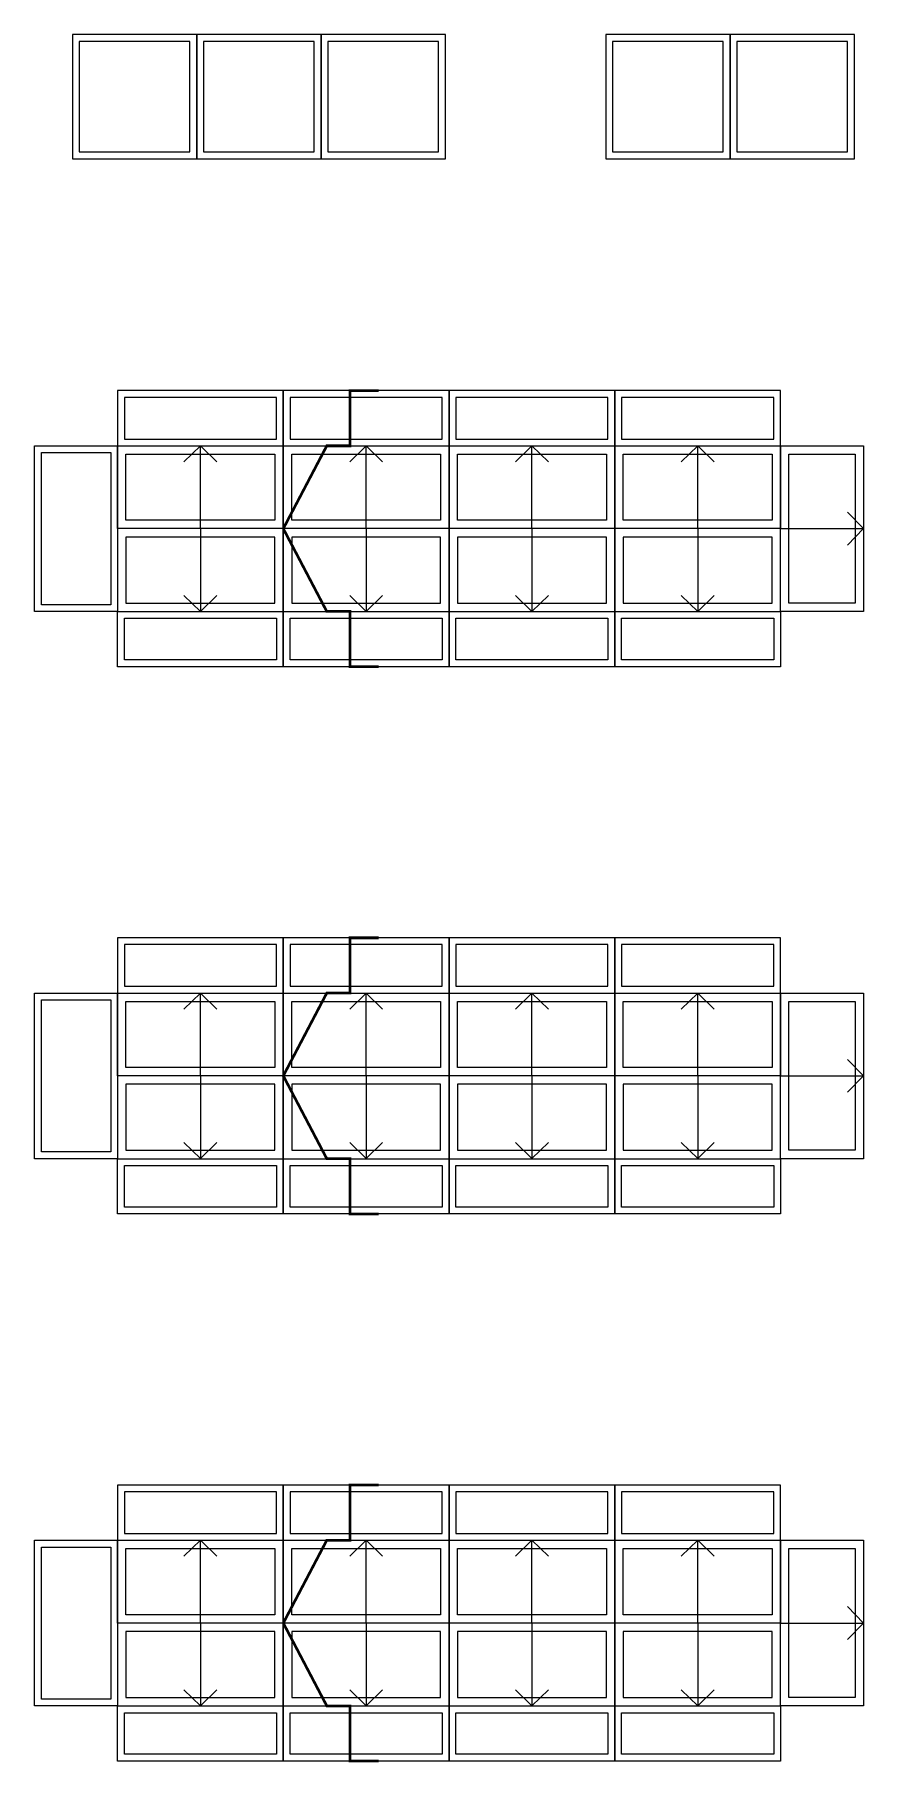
# Model space of a CAD drawing. Header units: millimetres. Extents: x 1478096 to 1808313, y 619971 to 762366.
# Drawn here: x 1789970 to 1796064, y 684135 to 696851 of the extents above; entities that cross this region are included whole.
import ezdxf

# ---------------------------------------------------------------- set-up
doc = ezdxf.new("R2010")
doc.units = ezdxf.units.MM
doc.header["$LTSCALE"] = 10
doc.layers.add('ZZZZBLOQUES', color=7, linetype='Continuous', lineweight=0)

msp = doc.modelspace()

# ---------------------------------------------------------------- linework, layer by layer
for p, q in [((1791189.114, 693824.165, 9632.093), (1791068.049, 693706.074, 9632.093)), ((1791189.114, 693824.165, 9632.093), (1791068.049, 693706.074, 9632.093)), ((1791189.121, 693214.798, 9632.093), (1791189.114, 693824.165, 9632.093)), ((1791189.114, 693824.165, 9632.093), (1791310.179, 693706.074, 9632.093)), ((1791189.121, 693214.798, 9632.093), (1791189.114, 693824.165, 9632.093)), ((1791189.114, 693824.165, 9632.093), (1791310.179, 693706.074, 9632.093)), ((1792407.828, 693824.165, 9632.093), (1792286.763, 693706.074, 9632.093)), ((1792407.828, 693824.165, 9632.093), (1792286.763, 693706.074, 9632.093)), ((1792407.952, 693824.165, 9632.093), (1792286.886, 693706.074, 9632.093)), ((1792407.952, 693824.165, 9632.093), (1792286.886, 693706.074, 9632.093)), ((1792407.821, 693214.798, 9632.093), (1792407.828, 693824.165, 9632.093)), ((1792407.821, 693214.798, 9632.093), (1792407.828, 693824.165, 9632.093)), ((1792407.828, 693824.165, 9632.093), (1792528.894, 693706.074, 9632.093)), ((1792407.828, 693824.165, 9632.093), (1792528.894, 693706.074, 9632.093)), ((1792407.959, 693214.798, 9632.093), (1792407.952, 693824.165, 9632.093)), ((1792407.952, 693824.165, 9632.093), (1792529.017, 693706.074, 9632.093)), ((1792407.959, 693214.798, 9632.093), (1792407.952, 693824.165, 9632.093)), ((1792407.952, 693824.165, 9632.093), (1792529.017, 693706.074, 9632.093)), ((1793626.79, 693824.165, 9632.093), (1793505.724, 693706.074, 9632.093)), ((1793626.79, 693824.165, 9632.093), (1793505.724, 693706.074, 9632.093)), ((1793626.797, 693214.798, 9632.093), (1793626.79, 693824.165, 9632.093)), ((1793626.79, 693824.165, 9632.093), (1793747.855, 693706.074, 9632.093)), ((1793626.797, 693214.798, 9632.093), (1793626.79, 693824.165, 9632.093)), ((1793626.79, 693824.165, 9632.093), (1793747.855, 693706.074, 9632.093)), ((1794845.628, 693824.165, 9632.093), (1794724.562, 693706.074, 9632.093)), ((1794845.628, 693824.165, 9632.093), (1794724.562, 693706.074, 9632.093)), ((1794845.635, 693214.798, 9632.093), (1794845.628, 693824.165, 9632.093)), ((1794845.628, 693824.165, 9632.093), (1794966.693, 693706.074, 9632.093)), ((1794845.635, 693214.798, 9632.093), (1794845.628, 693824.165, 9632.093)), ((1794845.628, 693824.165, 9632.093), (1794966.693, 693706.074, 9632.093)), ((1796064.323, 693214.766, 9632.093), (1795946.231, 693335.831, 9632.093)), ((1796064.323, 693214.766, 9632.093), (1795946.231, 693335.831, 9632.093)), ((1791189.121, 693214.857, 9632.093), (1791189.114, 692605.49, 9632.093)), ((1791189.121, 693214.857, 9632.093), (1791189.114, 692605.49, 9632.093)), ((1792407.821, 693214.857, 9632.093), (1792407.828, 692605.49, 9632.093)), ((1792407.821, 693214.857, 9632.093), (1792407.828, 692605.49, 9632.093)), ((1792407.959, 693214.857, 9632.093), (1792407.952, 692605.49, 9632.093)), ((1792407.959, 693214.857, 9632.093), (1792407.952, 692605.49, 9632.093)), ((1793626.797, 693214.857, 9632.093), (1793626.79, 692605.49, 9632.093)), ((1793626.797, 693214.857, 9632.093), (1793626.79, 692605.49, 9632.093)), ((1794845.635, 693214.857, 9632.093), (1794845.628, 692605.49, 9632.093)), ((1794845.635, 693214.857, 9632.093), (1794845.628, 692605.49, 9632.093)), ((1795454.955, 693214.758, 9632.093), (1796064.323, 693214.766, 9632.093)), ((1795454.955, 693214.758, 9632.093), (1796064.323, 693214.766, 9632.093)), ((1796064.323, 693214.766, 9632.093), (1795946.231, 693093.7, 9632.093)), ((1796064.323, 693214.766, 9632.093), (1795946.231, 693093.7, 9632.093)), ((1791189.114, 692605.49, 9632.093), (1791068.049, 692723.582, 9632.093)), ((1791189.114, 692605.49, 9632.093), (1791068.049, 692723.582, 9632.093)), ((1791189.114, 692605.49, 9632.093), (1791310.179, 692723.582, 9632.093)), ((1791189.114, 692605.49, 9632.093), (1791310.179, 692723.582, 9632.093)), ((1792407.828, 692605.49, 9632.093), (1792286.763, 692723.582, 9632.093)), ((1792407.828, 692605.49, 9632.093), (1792286.763, 692723.582, 9632.093)), ((1792407.952, 692605.49, 9632.093), (1792286.886, 692723.582, 9632.093)), ((1792407.952, 692605.49, 9632.093), (1792286.886, 692723.582, 9632.093)), ((1792407.828, 692605.49, 9632.093), (1792528.894, 692723.582, 9632.093)), ((1792407.828, 692605.49, 9632.093), (1792528.894, 692723.582, 9632.093)), ((1792407.952, 692605.49, 9632.093), (1792529.017, 692723.582, 9632.093)), ((1792407.952, 692605.49, 9632.093), (1792529.017, 692723.582, 9632.093)), ((1793626.79, 692605.49, 9632.093), (1793505.724, 692723.582, 9632.093)), ((1793626.79, 692605.49, 9632.093), (1793505.724, 692723.582, 9632.093)), ((1793626.79, 692605.49, 9632.093), (1793747.855, 692723.582, 9632.093)), ((1793626.79, 692605.49, 9632.093), (1793747.855, 692723.582, 9632.093)), ((1794845.628, 692605.49, 9632.093), (1794724.562, 692723.582, 9632.093)), ((1794845.628, 692605.49, 9632.093), (1794724.562, 692723.582, 9632.093)), ((1794845.628, 692605.49, 9632.093), (1794966.693, 692723.582, 9632.093)), ((1794845.628, 692605.49, 9632.093), (1794966.693, 692723.582, 9632.093)), ((1791189.114, 689797.13, 9632.093), (1791068.049, 689679.038, 9632.093)), ((1791189.114, 689797.13, 9632.093), (1791068.049, 689679.038, 9632.093)), ((1791189.121, 689187.762, 9632.093), (1791189.114, 689797.13, 9632.093)), ((1791189.114, 689797.13, 9632.093), (1791310.179, 689679.038, 9632.093)), ((1791189.121, 689187.762, 9632.093), (1791189.114, 689797.13, 9632.093)), ((1791189.114, 689797.13, 9632.093), (1791310.179, 689679.038, 9632.093)), ((1792407.828, 689797.13, 9632.093), (1792286.763, 689679.038, 9632.093)), ((1792407.828, 689797.13, 9632.093), (1792286.763, 689679.038, 9632.093)), ((1792407.952, 689797.13, 9632.093), (1792286.886, 689679.038, 9632.093)), ((1792407.952, 689797.13, 9632.093), (1792286.886, 689679.038, 9632.093)), ((1792407.821, 689187.762, 9632.093), (1792407.828, 689797.13, 9632.093)), ((1792407.821, 689187.762, 9632.093), (1792407.828, 689797.13, 9632.093)), ((1792407.828, 689797.13, 9632.093), (1792528.894, 689679.038, 9632.093)), ((1792407.828, 689797.13, 9632.093), (1792528.894, 689679.038, 9632.093)), ((1792407.959, 689187.762, 9632.093), (1792407.952, 689797.13, 9632.093)), ((1792407.952, 689797.13, 9632.093), (1792529.017, 689679.038, 9632.093)), ((1792407.959, 689187.762, 9632.093), (1792407.952, 689797.13, 9632.093)), ((1792407.952, 689797.13, 9632.093), (1792529.017, 689679.038, 9632.093)), ((1793626.79, 689797.13, 9632.093), (1793505.724, 689679.038, 9632.093)), ((1793626.79, 689797.13, 9632.093), (1793505.724, 689679.038, 9632.093)), ((1793626.797, 689187.762, 9632.093), (1793626.79, 689797.13, 9632.093)), ((1793626.79, 689797.13, 9632.093), (1793747.855, 689679.038, 9632.093)), ((1793626.797, 689187.762, 9632.093), (1793626.79, 689797.13, 9632.093)), ((1793626.79, 689797.13, 9632.093), (1793747.855, 689679.038, 9632.093)), ((1794845.628, 689797.13, 9632.093), (1794724.562, 689679.038, 9632.093)), ((1794845.628, 689797.13, 9632.093), (1794724.562, 689679.038, 9632.093)), ((1794845.635, 689187.762, 9632.093), (1794845.628, 689797.13, 9632.093)), ((1794845.628, 689797.13, 9632.093), (1794966.693, 689679.038, 9632.093)), ((1794845.635, 689187.762, 9632.093), (1794845.628, 689797.13, 9632.093)), ((1794845.628, 689797.13, 9632.093), (1794966.693, 689679.038, 9632.093)), ((1796064.323, 689187.73, 9632.093), (1795946.231, 689308.795, 9632.093)), ((1796064.323, 689187.73, 9632.093), (1795946.231, 689308.795, 9632.093)), ((1791189.121, 689187.821, 9632.093), (1791189.114, 688578.454, 9632.093)), ((1791189.121, 689187.821, 9632.093), (1791189.114, 688578.454, 9632.093)), ((1792407.821, 689187.821, 9632.093), (1792407.828, 688578.454, 9632.093)), ((1792407.821, 689187.821, 9632.093), (1792407.828, 688578.454, 9632.093)), ((1792407.959, 689187.821, 9632.093), (1792407.952, 688578.454, 9632.093)), ((1792407.959, 689187.821, 9632.093), (1792407.952, 688578.454, 9632.093)), ((1793626.797, 689187.821, 9632.093), (1793626.79, 688578.454, 9632.093)), ((1793626.797, 689187.821, 9632.093), (1793626.79, 688578.454, 9632.093)), ((1794845.635, 689187.821, 9632.093), (1794845.628, 688578.454, 9632.093)), ((1794845.635, 689187.821, 9632.093), (1794845.628, 688578.454, 9632.093)), ((1795454.955, 689187.723, 9632.093), (1796064.323, 689187.73, 9632.093)), ((1795454.955, 689187.723, 9632.093), (1796064.323, 689187.73, 9632.093)), ((1796064.323, 689187.73, 9632.093), (1795946.231, 689066.665, 9632.093)), ((1796064.323, 689187.73, 9632.093), (1795946.231, 689066.665, 9632.093)), ((1791189.114, 688578.454, 9632.093), (1791068.049, 688696.546, 9632.093)), ((1791189.114, 688578.454, 9632.093), (1791068.049, 688696.546, 9632.093)), ((1791189.114, 688578.454, 9632.093), (1791310.179, 688696.546, 9632.093)), ((1791189.114, 688578.454, 9632.093), (1791310.179, 688696.546, 9632.093)), ((1792407.828, 688578.454, 9632.093), (1792286.763, 688696.546, 9632.093)), ((1792407.828, 688578.454, 9632.093), (1792286.763, 688696.546, 9632.093)), ((1792407.952, 688578.454, 9632.093), (1792286.886, 688696.546, 9632.093)), ((1792407.952, 688578.454, 9632.093), (1792286.886, 688696.546, 9632.093)), ((1792407.828, 688578.454, 9632.093), (1792528.894, 688696.546, 9632.093)), ((1792407.828, 688578.454, 9632.093), (1792528.894, 688696.546, 9632.093)), ((1792407.952, 688578.454, 9632.093), (1792529.017, 688696.546, 9632.093)), ((1792407.952, 688578.454, 9632.093), (1792529.017, 688696.546, 9632.093)), ((1793626.79, 688578.454, 9632.093), (1793505.724, 688696.546, 9632.093)), ((1793626.79, 688578.454, 9632.093), (1793505.724, 688696.546, 9632.093)), ((1793626.79, 688578.454, 9632.093), (1793747.855, 688696.546, 9632.093)), ((1793626.79, 688578.454, 9632.093), (1793747.855, 688696.546, 9632.093)), ((1794845.628, 688578.454, 9632.093), (1794724.562, 688696.546, 9632.093)), ((1794845.628, 688578.454, 9632.093), (1794724.562, 688696.546, 9632.093)), ((1794845.628, 688578.454, 9632.093), (1794966.693, 688696.546, 9632.093)), ((1794845.628, 688578.454, 9632.093), (1794966.693, 688696.546, 9632.093)), ((1791189.114, 685770.094, 9632.093), (1791068.049, 685652.002, 9632.093)), ((1791189.114, 685770.094, 9632.093), (1791068.049, 685652.002, 9632.093)), ((1791189.121, 685160.726, 9632.093), (1791189.114, 685770.094, 9632.093)), ((1791189.114, 685770.094, 9632.093), (1791310.179, 685652.002, 9632.093)), ((1791189.121, 685160.726, 9632.093), (1791189.114, 685770.094, 9632.093)), ((1791189.114, 685770.094, 9632.093), (1791310.179, 685652.002, 9632.093)), ((1792407.828, 685770.094, 9632.093), (1792286.763, 685652.002, 9632.093)), ((1792407.828, 685770.094, 9632.093), (1792286.763, 685652.002, 9632.093)), ((1792407.952, 685770.094, 9632.093), (1792286.886, 685652.002, 9632.093)), ((1792407.952, 685770.094, 9632.093), (1792286.886, 685652.002, 9632.093)), ((1792407.821, 685160.726, 9632.093), (1792407.828, 685770.094, 9632.093)), ((1792407.821, 685160.726, 9632.093), (1792407.828, 685770.094, 9632.093)), ((1792407.828, 685770.094, 9632.093), (1792528.894, 685652.002, 9632.093)), ((1792407.828, 685770.094, 9632.093), (1792528.894, 685652.002, 9632.093)), ((1792407.959, 685160.726, 9632.093), (1792407.952, 685770.094, 9632.093)), ((1792407.952, 685770.094, 9632.093), (1792529.017, 685652.002, 9632.093)), ((1792407.959, 685160.726, 9632.093), (1792407.952, 685770.094, 9632.093)), ((1792407.952, 685770.094, 9632.093), (1792529.017, 685652.002, 9632.093)), ((1793626.79, 685770.094, 9632.093), (1793505.724, 685652.002, 9632.093)), ((1793626.79, 685770.094, 9632.093), (1793505.724, 685652.002, 9632.093)), ((1793626.797, 685160.726, 9632.093), (1793626.79, 685770.094, 9632.093)), ((1793626.79, 685770.094, 9632.093), (1793747.855, 685652.002, 9632.093)), ((1793626.797, 685160.726, 9632.093), (1793626.79, 685770.094, 9632.093)), ((1793626.79, 685770.094, 9632.093), (1793747.855, 685652.002, 9632.093)), ((1794845.628, 685770.094, 9632.093), (1794724.562, 685652.002, 9632.093)), ((1794845.628, 685770.094, 9632.093), (1794724.562, 685652.002, 9632.093)), ((1794845.635, 685160.726, 9632.093), (1794845.628, 685770.094, 9632.093)), ((1794845.628, 685770.094, 9632.093), (1794966.693, 685652.002, 9632.093)), ((1794845.635, 685160.726, 9632.093), (1794845.628, 685770.094, 9632.093)), ((1794845.628, 685770.094, 9632.093), (1794966.693, 685652.002, 9632.093)), ((1796064.323, 685160.694, 9632.093), (1795946.231, 685281.76, 9632.093)), ((1796064.323, 685160.694, 9632.093), (1795946.231, 685281.76, 9632.093)), ((1791189.121, 685160.785, 9632.093), (1791189.114, 684551.418, 9632.093)), ((1791189.121, 685160.785, 9632.093), (1791189.114, 684551.418, 9632.093)), ((1792407.821, 685160.785, 9632.093), (1792407.828, 684551.418, 9632.093)), ((1792407.821, 685160.785, 9632.093), (1792407.828, 684551.418, 9632.093)), ((1792407.959, 685160.785, 9632.093), (1792407.952, 684551.418, 9632.093)), ((1792407.959, 685160.785, 9632.093), (1792407.952, 684551.418, 9632.093)), ((1793626.797, 685160.785, 9632.093), (1793626.79, 684551.418, 9632.093)), ((1793626.797, 685160.785, 9632.093), (1793626.79, 684551.418, 9632.093)), ((1794845.635, 685160.785, 9632.093), (1794845.628, 684551.418, 9632.093)), ((1794845.635, 685160.785, 9632.093), (1794845.628, 684551.418, 9632.093)), ((1795454.955, 685160.687, 9632.093), (1796064.323, 685160.694, 9632.093)), ((1795454.955, 685160.687, 9632.093), (1796064.323, 685160.694, 9632.093)), ((1796064.323, 685160.694, 9632.093), (1795946.231, 685039.629, 9632.093)), ((1796064.323, 685160.694, 9632.093), (1795946.231, 685039.629, 9632.093)), ((1791189.114, 684551.418, 9632.093), (1791068.049, 684669.51, 9632.093)), ((1791189.114, 684551.418, 9632.093), (1791068.049, 684669.51, 9632.093)), ((1791189.114, 684551.418, 9632.093), (1791310.179, 684669.51, 9632.093)), ((1791189.114, 684551.418, 9632.093), (1791310.179, 684669.51, 9632.093)), ((1792407.828, 684551.418, 9632.093), (1792286.763, 684669.51, 9632.093)), ((1792407.828, 684551.418, 9632.093), (1792286.763, 684669.51, 9632.093)), ((1792407.952, 684551.418, 9632.093), (1792286.886, 684669.51, 9632.093)), ((1792407.952, 684551.418, 9632.093), (1792286.886, 684669.51, 9632.093)), ((1792407.828, 684551.418, 9632.093), (1792528.894, 684669.51, 9632.093)), ((1792407.828, 684551.418, 9632.093), (1792528.894, 684669.51, 9632.093)), ((1792407.952, 684551.418, 9632.093), (1792529.017, 684669.51, 9632.093)), ((1792407.952, 684551.418, 9632.093), (1792529.017, 684669.51, 9632.093)), ((1793626.79, 684551.418, 9632.093), (1793505.724, 684669.51, 9632.093)), ((1793626.79, 684551.418, 9632.093), (1793505.724, 684669.51, 9632.093)), ((1793626.79, 684551.418, 9632.093), (1793747.855, 684669.51, 9632.093)), ((1793626.79, 684551.418, 9632.093), (1793747.855, 684669.51, 9632.093)), ((1794845.628, 684551.418, 9632.093), (1794724.562, 684669.51, 9632.093)), ((1794845.628, 684551.418, 9632.093), (1794724.562, 684669.51, 9632.093)), ((1794845.628, 684551.418, 9632.093), (1794966.693, 684669.51, 9632.093)), ((1794845.628, 684551.418, 9632.093), (1794966.693, 684669.51, 9632.093))]:
    msp.add_line(p, q)
at = {"const_width": 20, "elevation": 9632.093}
for points in [[(1791798.54, 693214.857), (1792118.256, 693824.324), (1792288.956, 693824.324), (1792288.956, 694230.555), (1792499.822, 694230.555)], [(1791798.54, 693214.857), (1792118.256, 693824.324), (1792288.956, 693824.324), (1792288.956, 694230.555), (1792499.822, 694230.555)], [(1791798.54, 693214.857), (1792118.256, 692605.39), (1792288.956, 692605.39), (1792288.956, 692199.159), (1792499.822, 692199.159)], [(1791798.54, 693214.857), (1792118.256, 692605.39), (1792288.956, 692605.39), (1792288.956, 692199.159), (1792499.822, 692199.159)], [(1791798.54, 689187.821), (1792118.256, 689797.288), (1792288.956, 689797.288), (1792288.956, 690203.52), (1792499.822, 690203.52)], [(1791798.54, 689187.821), (1792118.256, 689797.288), (1792288.956, 689797.288), (1792288.956, 690203.52), (1792499.822, 690203.52)], [(1791798.54, 689187.821), (1792118.256, 688578.354), (1792288.956, 688578.354), (1792288.956, 688172.123), (1792499.822, 688172.123)], [(1791798.54, 689187.821), (1792118.256, 688578.354), (1792288.956, 688578.354), (1792288.956, 688172.123), (1792499.822, 688172.123)], [(1791798.54, 685160.785), (1792118.256, 685770.253), (1792288.956, 685770.253), (1792288.956, 686176.484), (1792499.822, 686176.484)], [(1791798.54, 685160.785), (1792118.256, 685770.253), (1792288.956, 685770.253), (1792288.956, 686176.484), (1792499.822, 686176.484)], [(1791798.54, 685160.785), (1792118.256, 684551.318), (1792288.956, 684551.318), (1792288.956, 684145.087), (1792499.822, 684145.087)], [(1791798.54, 685160.785), (1792118.256, 684551.318), (1792288.956, 684551.318), (1792288.956, 684145.087), (1792499.822, 684145.087)]]:
    msp.add_lwpolyline(points, dxfattribs=at)
at = {"layer": 'ZZZZBLOQUES', "color": 32, "true_color": 0xbd5e00}
for points, elevation in [([(1791162.284, 695936.85), (1791162.284, 696850.978), (1790248.156, 696850.978), (1790248.156, 695936.85)], 2452.575), ([(1792076.413, 695936.85), (1792076.413, 696850.978), (1791162.284, 696850.978), (1791162.284, 695936.85)], 2452.575), ([(1792990.541, 695936.879), (1792990.541, 696851.008), (1792076.413, 696851.008), (1792076.413, 695936.879)], 2452.575), ([(1795083.901, 695936.85), (1795083.901, 696850.978), (1794169.772, 696850.978), (1794169.772, 695936.85)], 2452.575), ([(1795998.029, 695936.879), (1795998.029, 696851.008), (1795083.901, 696851.008), (1795083.901, 695936.879)], 2452.575), ([(1791112.284, 695986.85), (1791112.284, 696800.978), (1790298.156, 696800.978), (1790298.156, 695986.85)], 2452.575), ([(1792026.413, 695986.85), (1792026.413, 696800.978), (1791212.284, 696800.978), (1791212.284, 695986.85)], 2452.575), ([(1792940.541, 695986.879), (1792940.541, 696801.008), (1792126.413, 696801.008), (1792126.413, 695986.879)], 2452.575), ([(1795033.901, 695986.85), (1795033.901, 696800.978), (1794219.772, 696800.978), (1794219.772, 695986.85)], 2452.575), ([(1795948.029, 695986.879), (1795948.029, 696801.008), (1795133.901, 696801.008), (1795133.901, 695986.879)], 2452.575), ([(1790579.633, 694230.496), (1790579.633, 693824.261), (1791798.471, 693824.261), (1791798.471, 694230.496)], 2339.292), ([(1790579.633, 694230.496), (1790579.633, 693824.261), (1791798.471, 693824.261), (1791798.471, 694230.496)], 2339.292), ([(1790629.633, 694180.496), (1790629.633, 693874.261), (1791748.471, 693874.261), (1791748.471, 694180.496)], 2339.292), ([(1790629.633, 694180.496), (1790629.633, 693874.261), (1791748.471, 693874.261), (1791748.471, 694180.496)], 2339.292), ([(1791798.471, 694230.496), (1791798.471, 693824.261), (1793017.309, 693824.261), (1793017.309, 694230.496)], 2339.292), ([(1791798.471, 694230.496), (1791798.471, 693824.261), (1793017.309, 693824.261), (1793017.309, 694230.496)], 2339.292), ([(1791848.471, 694180.496), (1791848.471, 693874.261), (1792967.309, 693874.261), (1792967.309, 694180.496)], 2339.292), ([(1791848.471, 694180.496), (1791848.471, 693874.261), (1792967.309, 693874.261), (1792967.309, 694180.496)], 2339.292), ([(1793017.309, 694230.496), (1793017.309, 693824.261), (1794236.147, 693824.261), (1794236.147, 694230.496)], 2339.292), ([(1793017.309, 694230.496), (1793017.309, 693824.261), (1794236.147, 693824.261), (1794236.147, 694230.496)], 2339.292), ([(1793067.309, 694180.496), (1793067.309, 693874.261), (1794186.147, 693874.261), (1794186.147, 694180.496)], 2339.292), ([(1793067.309, 694180.496), (1793067.309, 693874.261), (1794186.147, 693874.261), (1794186.147, 694180.496)], 2339.292), ([(1794236.147, 694230.496), (1794236.147, 693824.261), (1795454.985, 693824.261), (1795454.985, 694230.496)], 2339.292), ([(1794236.147, 694230.496), (1794236.147, 693824.261), (1795454.985, 693824.261), (1795454.985, 694230.496)], 2339.292), ([(1794286.147, 694180.496), (1794286.147, 693874.261), (1795404.985, 693874.261), (1795404.985, 694180.496)], 2339.292), ([(1794286.147, 694180.496), (1794286.147, 693874.261), (1795404.985, 693874.261), (1795404.985, 694180.496)], 2339.292), ([(1789969.594, 692605.438), (1789969.594, 693824.247), (1790579.633, 693824.247), (1790579.633, 692605.438)], 2339.292), ([(1789969.594, 692605.438), (1789969.594, 693824.247), (1790579.633, 693824.247), (1790579.633, 692605.438)], 2339.292), ([(1791798.471, 693824.261), (1791798.471, 693214.828), (1790579.633, 693214.828), (1790579.633, 693824.261)], 2339.292), ([(1791798.471, 693824.261), (1791798.471, 693214.828), (1790579.633, 693214.828), (1790579.633, 693824.261)], 2339.292), ([(1793017.309, 693824.261), (1793017.309, 693214.828), (1791798.471, 693214.828), (1791798.471, 693824.261)], 2339.292), ([(1793017.309, 693824.261), (1793017.309, 693214.828), (1791798.471, 693214.828), (1791798.471, 693824.261)], 2339.292), ([(1794236.147, 693824.261), (1794236.147, 693214.828), (1793017.309, 693214.828), (1793017.309, 693824.261)], 2339.292), ([(1794236.147, 693824.261), (1794236.147, 693214.828), (1793017.309, 693214.828), (1793017.309, 693824.261)], 2339.292), ([(1795454.985, 693824.261), (1795454.985, 693214.828), (1794236.147, 693214.828), (1794236.147, 693824.261)], 2339.292), ([(1795454.985, 693824.261), (1795454.985, 693214.828), (1794236.147, 693214.828), (1794236.147, 693824.261)], 2339.292), ([(1796064.419, 692605.409), (1795454.985, 692605.409), (1795454.985, 693824.247), (1796064.419, 693824.247)], 2339.292), ([(1796064.419, 692605.409), (1795454.985, 692605.409), (1795454.985, 693824.247), (1796064.419, 693824.247)], 2339.292), ([(1790019.594, 692655.438), (1790019.594, 693774.247), (1790529.633, 693774.247), (1790529.633, 692655.438)], 2339.292), ([(1790019.594, 692655.438), (1790019.594, 693774.247), (1790529.633, 693774.247), (1790529.633, 692655.438)], 2339.292), ([(1791736.886, 693762.676), (1791736.886, 693276.413), (1790641.219, 693276.413), (1790641.219, 693762.676)], 2339.292), ([(1791736.886, 693762.676), (1791736.886, 693276.413), (1790641.219, 693276.413), (1790641.219, 693762.676)], 2339.292), ([(1792955.724, 693762.676), (1792955.724, 693276.413), (1791860.057, 693276.413), (1791860.057, 693762.676)], 2339.292), ([(1792955.724, 693762.676), (1792955.724, 693276.413), (1791860.057, 693276.413), (1791860.057, 693762.676)], 2339.292), ([(1794174.561, 693762.676), (1794174.561, 693276.413), (1793078.895, 693276.413), (1793078.895, 693762.676)], 2339.292), ([(1794174.561, 693762.676), (1794174.561, 693276.413), (1793078.895, 693276.413), (1793078.895, 693762.676)], 2339.292), ([(1795393.399, 693762.676), (1795393.399, 693276.413), (1794297.733, 693276.413), (1794297.733, 693762.676)], 2339.292), ([(1795393.399, 693762.676), (1795393.399, 693276.413), (1794297.733, 693276.413), (1794297.733, 693762.676)], 2339.292), ([(1796002.833, 692666.994), (1795516.57, 692666.994), (1795516.57, 693762.661), (1796002.833, 693762.661)], 2339.292), ([(1796002.833, 692666.994), (1795516.57, 692666.994), (1795516.57, 693762.661), (1796002.833, 693762.661)], 2339.292), ([(1791798.471, 692605.394), (1791798.471, 693214.828), (1790579.633, 693214.828), (1790579.633, 692605.394)], 2339.292), ([(1791798.471, 692605.394), (1791798.471, 693214.828), (1790579.633, 693214.828), (1790579.633, 692605.394)], 2339.292), ([(1791736.886, 692666.979), (1791736.886, 693153.242), (1790641.219, 693153.242), (1790641.219, 692666.979)], 2339.292), ([(1791736.886, 692666.979), (1791736.886, 693153.242), (1790641.219, 693153.242), (1790641.219, 692666.979)], 2339.292), ([(1793017.309, 692605.394), (1793017.309, 693214.828), (1791798.471, 693214.828), (1791798.471, 692605.394)], 2339.292), ([(1793017.309, 692605.394), (1793017.309, 693214.828), (1791798.471, 693214.828), (1791798.471, 692605.394)], 2339.292), ([(1792955.724, 692666.979), (1792955.724, 693153.242), (1791860.057, 693153.242), (1791860.057, 692666.979)], 2339.292), ([(1792955.724, 692666.979), (1792955.724, 693153.242), (1791860.057, 693153.242), (1791860.057, 692666.979)], 2339.292), ([(1794236.147, 692605.394), (1794236.147, 693214.828), (1793017.309, 693214.828), (1793017.309, 692605.394)], 2339.292), ([(1794236.147, 692605.394), (1794236.147, 693214.828), (1793017.309, 693214.828), (1793017.309, 692605.394)], 2339.292), ([(1794174.561, 692666.979), (1794174.561, 693153.242), (1793078.895, 693153.242), (1793078.895, 692666.979)], 2339.292), ([(1794174.561, 692666.979), (1794174.561, 693153.242), (1793078.895, 693153.242), (1793078.895, 692666.979)], 2339.292), ([(1795454.985, 692605.394), (1795454.985, 693214.828), (1794236.147, 693214.828), (1794236.147, 692605.394)], 2339.292), ([(1795454.985, 692605.394), (1795454.985, 693214.828), (1794236.147, 693214.828), (1794236.147, 692605.394)], 2339.292), ([(1795393.399, 692666.979), (1795393.399, 693153.242), (1794297.733, 693153.242), (1794297.733, 692666.979)], 2339.292), ([(1795393.399, 692666.979), (1795393.399, 693153.242), (1794297.733, 693153.242), (1794297.733, 692666.979)], 2339.292), ([(1790579.633, 692199.159), (1790579.633, 692605.394), (1791798.471, 692605.394), (1791798.471, 692199.159)], 2339.292), ([(1790579.633, 692199.159), (1790579.633, 692605.394), (1791798.471, 692605.394), (1791798.471, 692199.159)], 2339.292), ([(1790629.633, 692249.159), (1790629.633, 692555.394), (1791748.471, 692555.394), (1791748.471, 692249.159)], 2339.292), ([(1790629.633, 692249.159), (1790629.633, 692555.394), (1791748.471, 692555.394), (1791748.471, 692249.159)], 2339.292), ([(1791798.471, 692199.159), (1791798.471, 692605.394), (1793017.309, 692605.394), (1793017.309, 692199.159)], 2339.292), ([(1791798.471, 692199.159), (1791798.471, 692605.394), (1793017.309, 692605.394), (1793017.309, 692199.159)], 2339.292), ([(1791848.471, 692249.159), (1791848.471, 692555.394), (1792967.309, 692555.394), (1792967.309, 692249.159)], 2339.292), ([(1791848.471, 692249.159), (1791848.471, 692555.394), (1792967.309, 692555.394), (1792967.309, 692249.159)], 2339.292), ([(1793017.309, 692199.159), (1793017.309, 692605.394), (1794236.147, 692605.394), (1794236.147, 692199.159)], 2339.292), ([(1793017.309, 692199.159), (1793017.309, 692605.394), (1794236.147, 692605.394), (1794236.147, 692199.159)], 2339.292), ([(1793067.309, 692249.159), (1793067.309, 692555.394), (1794186.147, 692555.394), (1794186.147, 692249.159)], 2339.292), ([(1793067.309, 692249.159), (1793067.309, 692555.394), (1794186.147, 692555.394), (1794186.147, 692249.159)], 2339.292), ([(1794236.147, 692199.159), (1794236.147, 692605.394), (1795454.985, 692605.394), (1795454.985, 692199.159)], 2339.292), ([(1794236.147, 692199.159), (1794236.147, 692605.394), (1795454.985, 692605.394), (1795454.985, 692199.159)], 2339.292), ([(1794286.147, 692249.159), (1794286.147, 692555.394), (1795404.985, 692555.394), (1795404.985, 692249.159)], 2339.292), ([(1794286.147, 692249.159), (1794286.147, 692555.394), (1795404.985, 692555.394), (1795404.985, 692249.159)], 2339.292), ([(1790579.633, 690203.461), (1790579.633, 689797.226), (1791798.471, 689797.226), (1791798.471, 690203.461)], 2339.292), ([(1790579.633, 690203.461), (1790579.633, 689797.226), (1791798.471, 689797.226), (1791798.471, 690203.461)], 2339.292), ([(1790629.633, 690153.461), (1790629.633, 689847.226), (1791748.471, 689847.226), (1791748.471, 690153.461)], 2339.292), ([(1790629.633, 690153.461), (1790629.633, 689847.226), (1791748.471, 689847.226), (1791748.471, 690153.461)], 2339.292), ([(1791798.471, 690203.461), (1791798.471, 689797.226), (1793017.309, 689797.226), (1793017.309, 690203.461)], 2339.292), ([(1791798.471, 690203.461), (1791798.471, 689797.226), (1793017.309, 689797.226), (1793017.309, 690203.461)], 2339.292), ([(1791848.471, 690153.461), (1791848.471, 689847.226), (1792967.309, 689847.226), (1792967.309, 690153.461)], 2339.292), ([(1791848.471, 690153.461), (1791848.471, 689847.226), (1792967.309, 689847.226), (1792967.309, 690153.461)], 2339.292), ([(1793017.309, 690203.461), (1793017.309, 689797.226), (1794236.147, 689797.226), (1794236.147, 690203.461)], 2339.292), ([(1793017.309, 690203.461), (1793017.309, 689797.226), (1794236.147, 689797.226), (1794236.147, 690203.461)], 2339.292), ([(1793067.309, 690153.461), (1793067.309, 689847.226), (1794186.147, 689847.226), (1794186.147, 690153.461)], 2339.292), ([(1793067.309, 690153.461), (1793067.309, 689847.226), (1794186.147, 689847.226), (1794186.147, 690153.461)], 2339.292), ([(1794236.147, 690203.461), (1794236.147, 689797.226), (1795454.985, 689797.226), (1795454.985, 690203.461)], 2339.292), ([(1794236.147, 690203.461), (1794236.147, 689797.226), (1795454.985, 689797.226), (1795454.985, 690203.461)], 2339.292), ([(1794286.147, 690153.461), (1794286.147, 689847.226), (1795404.985, 689847.226), (1795404.985, 690153.461)], 2339.292), ([(1794286.147, 690153.461), (1794286.147, 689847.226), (1795404.985, 689847.226), (1795404.985, 690153.461)], 2339.292), ([(1789969.594, 688578.402), (1789969.594, 689797.212), (1790579.633, 689797.212), (1790579.633, 688578.402)], 2339.292), ([(1789969.594, 688578.402), (1789969.594, 689797.212), (1790579.633, 689797.212), (1790579.633, 688578.402)], 2339.292), ([(1790019.594, 688628.402), (1790019.594, 689747.212), (1790529.633, 689747.212), (1790529.633, 688628.402)], 2339.292), ([(1790019.594, 688628.402), (1790019.594, 689747.212), (1790529.633, 689747.212), (1790529.633, 688628.402)], 2339.292), ([(1791798.471, 689797.226), (1791798.471, 689187.792), (1790579.633, 689187.792), (1790579.633, 689797.226)], 2339.292), ([(1791798.471, 689797.226), (1791798.471, 689187.792), (1790579.633, 689187.792), (1790579.633, 689797.226)], 2339.292), ([(1791736.886, 689735.64), (1791736.886, 689249.377), (1790641.219, 689249.377), (1790641.219, 689735.64)], 2339.292), ([(1791736.886, 689735.64), (1791736.886, 689249.377), (1790641.219, 689249.377), (1790641.219, 689735.64)], 2339.292), ([(1793017.309, 689797.226), (1793017.309, 689187.792), (1791798.471, 689187.792), (1791798.471, 689797.226)], 2339.292), ([(1793017.309, 689797.226), (1793017.309, 689187.792), (1791798.471, 689187.792), (1791798.471, 689797.226)], 2339.292), ([(1792955.724, 689735.64), (1792955.724, 689249.377), (1791860.057, 689249.377), (1791860.057, 689735.64)], 2339.292), ([(1792955.724, 689735.64), (1792955.724, 689249.377), (1791860.057, 689249.377), (1791860.057, 689735.64)], 2339.292), ([(1794236.147, 689797.226), (1794236.147, 689187.792), (1793017.309, 689187.792), (1793017.309, 689797.226)], 2339.292), ([(1794236.147, 689797.226), (1794236.147, 689187.792), (1793017.309, 689187.792), (1793017.309, 689797.226)], 2339.292), ([(1794174.561, 689735.64), (1794174.561, 689249.377), (1793078.895, 689249.377), (1793078.895, 689735.64)], 2339.292), ([(1794174.561, 689735.64), (1794174.561, 689249.377), (1793078.895, 689249.377), (1793078.895, 689735.64)], 2339.292), ([(1795454.985, 689797.226), (1795454.985, 689187.792), (1794236.147, 689187.792), (1794236.147, 689797.226)], 2339.292), ([(1795454.985, 689797.226), (1795454.985, 689187.792), (1794236.147, 689187.792), (1794236.147, 689797.226)], 2339.292), ([(1795393.399, 689735.64), (1795393.399, 689249.377), (1794297.733, 689249.377), (1794297.733, 689735.64)], 2339.292), ([(1795393.399, 689735.64), (1795393.399, 689249.377), (1794297.733, 689249.377), (1794297.733, 689735.64)], 2339.292), ([(1796064.419, 688578.373), (1795454.985, 688578.373), (1795454.985, 689797.211), (1796064.419, 689797.211)], 2339.292), ([(1796064.419, 688578.373), (1795454.985, 688578.373), (1795454.985, 689797.211), (1796064.419, 689797.211)], 2339.292), ([(1796002.833, 688639.958), (1795516.57, 688639.958), (1795516.57, 689735.625), (1796002.833, 689735.625)], 2339.292), ([(1796002.833, 688639.958), (1795516.57, 688639.958), (1795516.57, 689735.625), (1796002.833, 689735.625)], 2339.292), ([(1791798.471, 688578.358), (1791798.471, 689187.792), (1790579.633, 689187.792), (1790579.633, 688578.358)], 2339.292), ([(1791798.471, 688578.358), (1791798.471, 689187.792), (1790579.633, 689187.792), (1790579.633, 688578.358)], 2339.292), ([(1791736.886, 688639.944), (1791736.886, 689126.206), (1790641.219, 689126.206), (1790641.219, 688639.944)], 2339.292), ([(1791736.886, 688639.944), (1791736.886, 689126.206), (1790641.219, 689126.206), (1790641.219, 688639.944)], 2339.292), ([(1793017.309, 688578.358), (1793017.309, 689187.792), (1791798.471, 689187.792), (1791798.471, 688578.358)], 2339.292), ([(1793017.309, 688578.358), (1793017.309, 689187.792), (1791798.471, 689187.792), (1791798.471, 688578.358)], 2339.292), ([(1792955.724, 688639.944), (1792955.724, 689126.206), (1791860.057, 689126.206), (1791860.057, 688639.944)], 2339.292), ([(1792955.724, 688639.944), (1792955.724, 689126.206), (1791860.057, 689126.206), (1791860.057, 688639.944)], 2339.292), ([(1794236.147, 688578.358), (1794236.147, 689187.792), (1793017.309, 689187.792), (1793017.309, 688578.358)], 2339.292), ([(1794236.147, 688578.358), (1794236.147, 689187.792), (1793017.309, 689187.792), (1793017.309, 688578.358)], 2339.292), ([(1794174.561, 688639.944), (1794174.561, 689126.206), (1793078.895, 689126.206), (1793078.895, 688639.944)], 2339.292), ([(1794174.561, 688639.944), (1794174.561, 689126.206), (1793078.895, 689126.206), (1793078.895, 688639.944)], 2339.292), ([(1795454.985, 688578.358), (1795454.985, 689187.792), (1794236.147, 689187.792), (1794236.147, 688578.358)], 2339.292), ([(1795454.985, 688578.358), (1795454.985, 689187.792), (1794236.147, 689187.792), (1794236.147, 688578.358)], 2339.292), ([(1795393.399, 688639.944), (1795393.399, 689126.206), (1794297.733, 689126.206), (1794297.733, 688639.944)], 2339.292), ([(1795393.399, 688639.944), (1795393.399, 689126.206), (1794297.733, 689126.206), (1794297.733, 688639.944)], 2339.292), ([(1790579.633, 688172.123), (1790579.633, 688578.358), (1791798.471, 688578.358), (1791798.471, 688172.123)], 2339.292), ([(1790579.633, 688172.123), (1790579.633, 688578.358), (1791798.471, 688578.358), (1791798.471, 688172.123)], 2339.292), ([(1791798.471, 688172.123), (1791798.471, 688578.358), (1793017.309, 688578.358), (1793017.309, 688172.123)], 2339.292), ([(1791798.471, 688172.123), (1791798.471, 688578.358), (1793017.309, 688578.358), (1793017.309, 688172.123)], 2339.292), ([(1793017.309, 688172.123), (1793017.309, 688578.358), (1794236.147, 688578.358), (1794236.147, 688172.123)], 2339.292), ([(1793017.309, 688172.123), (1793017.309, 688578.358), (1794236.147, 688578.358), (1794236.147, 688172.123)], 2339.292), ([(1794236.147, 688172.123), (1794236.147, 688578.358), (1795454.985, 688578.358), (1795454.985, 688172.123)], 2339.292), ([(1794236.147, 688172.123), (1794236.147, 688578.358), (1795454.985, 688578.358), (1795454.985, 688172.123)], 2339.292), ([(1790629.633, 688222.123), (1790629.633, 688528.358), (1791748.471, 688528.358), (1791748.471, 688222.123)], 2339.292), ([(1790629.633, 688222.123), (1790629.633, 688528.358), (1791748.471, 688528.358), (1791748.471, 688222.123)], 2339.292), ([(1791848.471, 688222.123), (1791848.471, 688528.358), (1792967.309, 688528.358), (1792967.309, 688222.123)], 2339.292), ([(1791848.471, 688222.123), (1791848.471, 688528.358), (1792967.309, 688528.358), (1792967.309, 688222.123)], 2339.292), ([(1793067.309, 688222.123), (1793067.309, 688528.358), (1794186.147, 688528.358), (1794186.147, 688222.123)], 2339.292), ([(1793067.309, 688222.123), (1793067.309, 688528.358), (1794186.147, 688528.358), (1794186.147, 688222.123)], 2339.292), ([(1794286.147, 688222.123), (1794286.147, 688528.358), (1795404.985, 688528.358), (1795404.985, 688222.123)], 2339.292), ([(1794286.147, 688222.123), (1794286.147, 688528.358), (1795404.985, 688528.358), (1795404.985, 688222.123)], 2339.292), ([(1790579.633, 686176.425), (1790579.633, 685770.19), (1791798.471, 685770.19), (1791798.471, 686176.425)], 2339.292), ([(1790579.633, 686176.425), (1790579.633, 685770.19), (1791798.471, 685770.19), (1791798.471, 686176.425)], 2339.292), ([(1791798.471, 686176.425), (1791798.471, 685770.19), (1793017.309, 685770.19), (1793017.309, 686176.425)], 2339.292), ([(1791798.471, 686176.425), (1791798.471, 685770.19), (1793017.309, 685770.19), (1793017.309, 686176.425)], 2339.292), ([(1793017.309, 686176.425), (1793017.309, 685770.19), (1794236.147, 685770.19), (1794236.147, 686176.425)], 2339.292), ([(1793017.309, 686176.425), (1793017.309, 685770.19), (1794236.147, 685770.19), (1794236.147, 686176.425)], 2339.292), ([(1794236.147, 686176.425), (1794236.147, 685770.19), (1795454.985, 685770.19), (1795454.985, 686176.425)], 2339.292), ([(1794236.147, 686176.425), (1794236.147, 685770.19), (1795454.985, 685770.19), (1795454.985, 686176.425)], 2339.292), ([(1790629.633, 686126.425), (1790629.633, 685820.19), (1791748.471, 685820.19), (1791748.471, 686126.425)], 2339.292), ([(1790629.633, 686126.425), (1790629.633, 685820.19), (1791748.471, 685820.19), (1791748.471, 686126.425)], 2339.292), ([(1791848.471, 686126.425), (1791848.471, 685820.19), (1792967.309, 685820.19), (1792967.309, 686126.425)], 2339.292), ([(1791848.471, 686126.425), (1791848.471, 685820.19), (1792967.309, 685820.19), (1792967.309, 686126.425)], 2339.292), ([(1793067.309, 686126.425), (1793067.309, 685820.19), (1794186.147, 685820.19), (1794186.147, 686126.425)], 2339.292), ([(1793067.309, 686126.425), (1793067.309, 685820.19), (1794186.147, 685820.19), (1794186.147, 686126.425)], 2339.292), ([(1794286.147, 686126.425), (1794286.147, 685820.19), (1795404.985, 685820.19), (1795404.985, 686126.425)], 2339.292), ([(1794286.147, 686126.425), (1794286.147, 685820.19), (1795404.985, 685820.19), (1795404.985, 686126.425)], 2339.292), ([(1789969.594, 684551.367), (1789969.594, 685770.176), (1790579.633, 685770.176), (1790579.633, 684551.367)], 2339.292), ([(1789969.594, 684551.367), (1789969.594, 685770.176), (1790579.633, 685770.176), (1790579.633, 684551.367)], 2339.292), ([(1791798.471, 685770.19), (1791798.471, 685160.756), (1790579.633, 685160.756), (1790579.633, 685770.19)], 2339.292), ([(1791798.471, 685770.19), (1791798.471, 685160.756), (1790579.633, 685160.756), (1790579.633, 685770.19)], 2339.292), ([(1793017.309, 685770.19), (1793017.309, 685160.756), (1791798.471, 685160.756), (1791798.471, 685770.19)], 2339.292), ([(1793017.309, 685770.19), (1793017.309, 685160.756), (1791798.471, 685160.756), (1791798.471, 685770.19)], 2339.292), ([(1794236.147, 685770.19), (1794236.147, 685160.756), (1793017.309, 685160.756), (1793017.309, 685770.19)], 2339.292), ([(1794236.147, 685770.19), (1794236.147, 685160.756), (1793017.309, 685160.756), (1793017.309, 685770.19)], 2339.292), ([(1795454.985, 685770.19), (1795454.985, 685160.756), (1794236.147, 685160.756), (1794236.147, 685770.19)], 2339.292), ([(1795454.985, 685770.19), (1795454.985, 685160.756), (1794236.147, 685160.756), (1794236.147, 685770.19)], 2339.292), ([(1796064.419, 684551.337), (1795454.985, 684551.337), (1795454.985, 685770.175), (1796064.419, 685770.175)], 2339.292), ([(1796064.419, 684551.337), (1795454.985, 684551.337), (1795454.985, 685770.175), (1796064.419, 685770.175)], 2339.292), ([(1790019.594, 684601.367), (1790019.594, 685720.176), (1790529.633, 685720.176), (1790529.633, 684601.367)], 2339.292), ([(1790019.594, 684601.367), (1790019.594, 685720.176), (1790529.633, 685720.176), (1790529.633, 684601.367)], 2339.292), ([(1791736.886, 685708.604), (1791736.886, 685222.341), (1790641.219, 685222.341), (1790641.219, 685708.604)], 2339.292), ([(1791736.886, 685708.604), (1791736.886, 685222.341), (1790641.219, 685222.341), (1790641.219, 685708.604)], 2339.292), ([(1792955.724, 685708.604), (1792955.724, 685222.341), (1791860.057, 685222.341), (1791860.057, 685708.604)], 2339.292), ([(1792955.724, 685708.604), (1792955.724, 685222.341), (1791860.057, 685222.341), (1791860.057, 685708.604)], 2339.292), ([(1794174.561, 685708.604), (1794174.561, 685222.341), (1793078.895, 685222.341), (1793078.895, 685708.604)], 2339.292), ([(1794174.561, 685708.604), (1794174.561, 685222.341), (1793078.895, 685222.341), (1793078.895, 685708.604)], 2339.292), ([(1795393.399, 685708.604), (1795393.399, 685222.341), (1794297.733, 685222.341), (1794297.733, 685708.604)], 2339.292), ([(1795393.399, 685708.604), (1795393.399, 685222.341), (1794297.733, 685222.341), (1794297.733, 685708.604)], 2339.292), ([(1796002.833, 684612.923), (1795516.57, 684612.923), (1795516.57, 685708.589), (1796002.833, 685708.589)], 2339.292), ([(1796002.833, 684612.923), (1795516.57, 684612.923), (1795516.57, 685708.589), (1796002.833, 685708.589)], 2339.292), ([(1791798.471, 684551.322), (1791798.471, 685160.756), (1790579.633, 685160.756), (1790579.633, 684551.322)], 2339.292), ([(1791798.471, 684551.322), (1791798.471, 685160.756), (1790579.633, 685160.756), (1790579.633, 684551.322)], 2339.292), ([(1793017.309, 684551.322), (1793017.309, 685160.756), (1791798.471, 685160.756), (1791798.471, 684551.322)], 2339.292), ([(1793017.309, 684551.322), (1793017.309, 685160.756), (1791798.471, 685160.756), (1791798.471, 684551.322)], 2339.292), ([(1794236.147, 684551.322), (1794236.147, 685160.756), (1793017.309, 685160.756), (1793017.309, 684551.322)], 2339.292), ([(1794236.147, 684551.322), (1794236.147, 685160.756), (1793017.309, 685160.756), (1793017.309, 684551.322)], 2339.292), ([(1795454.985, 684551.322), (1795454.985, 685160.756), (1794236.147, 685160.756), (1794236.147, 684551.322)], 2339.292), ([(1795454.985, 684551.322), (1795454.985, 685160.756), (1794236.147, 685160.756), (1794236.147, 684551.322)], 2339.292), ([(1791736.886, 684612.908), (1791736.886, 685099.17), (1790641.219, 685099.17), (1790641.219, 684612.908)], 2339.292), ([(1791736.886, 684612.908), (1791736.886, 685099.17), (1790641.219, 685099.17), (1790641.219, 684612.908)], 2339.292), ([(1792955.724, 684612.908), (1792955.724, 685099.17), (1791860.057, 685099.17), (1791860.057, 684612.908)], 2339.292), ([(1792955.724, 684612.908), (1792955.724, 685099.17), (1791860.057, 685099.17), (1791860.057, 684612.908)], 2339.292), ([(1794174.561, 684612.908), (1794174.561, 685099.17), (1793078.895, 685099.17), (1793078.895, 684612.908)], 2339.292), ([(1794174.561, 684612.908), (1794174.561, 685099.17), (1793078.895, 685099.17), (1793078.895, 684612.908)], 2339.292), ([(1795393.399, 684612.908), (1795393.399, 685099.17), (1794297.733, 685099.17), (1794297.733, 684612.908)], 2339.292), ([(1795393.399, 684612.908), (1795393.399, 685099.17), (1794297.733, 685099.17), (1794297.733, 684612.908)], 2339.292), ([(1790579.633, 684145.087), (1790579.633, 684551.322), (1791798.471, 684551.322), (1791798.471, 684145.087)], 2339.292), ([(1790579.633, 684145.087), (1790579.633, 684551.322), (1791798.471, 684551.322), (1791798.471, 684145.087)], 2339.292), ([(1790629.633, 684195.087), (1790629.633, 684501.322), (1791748.471, 684501.322), (1791748.471, 684195.087)], 2339.292), ([(1790629.633, 684195.087), (1790629.633, 684501.322), (1791748.471, 684501.322), (1791748.471, 684195.087)], 2339.292), ([(1791798.471, 684145.087), (1791798.471, 684551.322), (1793017.309, 684551.322), (1793017.309, 684145.087)], 2339.292), ([(1791798.471, 684145.087), (1791798.471, 684551.322), (1793017.309, 684551.322), (1793017.309, 684145.087)], 2339.292), ([(1791848.471, 684195.087), (1791848.471, 684501.322), (1792967.309, 684501.322), (1792967.309, 684195.087)], 2339.292), ([(1791848.471, 684195.087), (1791848.471, 684501.322), (1792967.309, 684501.322), (1792967.309, 684195.087)], 2339.292), ([(1793017.309, 684145.087), (1793017.309, 684551.322), (1794236.147, 684551.322), (1794236.147, 684145.087)], 2339.292), ([(1793017.309, 684145.087), (1793017.309, 684551.322), (1794236.147, 684551.322), (1794236.147, 684145.087)], 2339.292), ([(1793067.309, 684195.087), (1793067.309, 684501.322), (1794186.147, 684501.322), (1794186.147, 684195.087)], 2339.292), ([(1793067.309, 684195.087), (1793067.309, 684501.322), (1794186.147, 684501.322), (1794186.147, 684195.087)], 2339.292), ([(1794236.147, 684145.087), (1794236.147, 684551.322), (1795454.985, 684551.322), (1795454.985, 684145.087)], 2339.292), ([(1794236.147, 684145.087), (1794236.147, 684551.322), (1795454.985, 684551.322), (1795454.985, 684145.087)], 2339.292), ([(1794286.147, 684195.087), (1794286.147, 684501.322), (1795404.985, 684501.322), (1795404.985, 684195.087)], 2339.292), ([(1794286.147, 684195.087), (1794286.147, 684501.322), (1795404.985, 684501.322), (1795404.985, 684195.087)], 2339.292)]:
    msp.add_lwpolyline(points, close=True, dxfattribs=dict(at, elevation=elevation))

doc.saveas('drawing.dxf')
